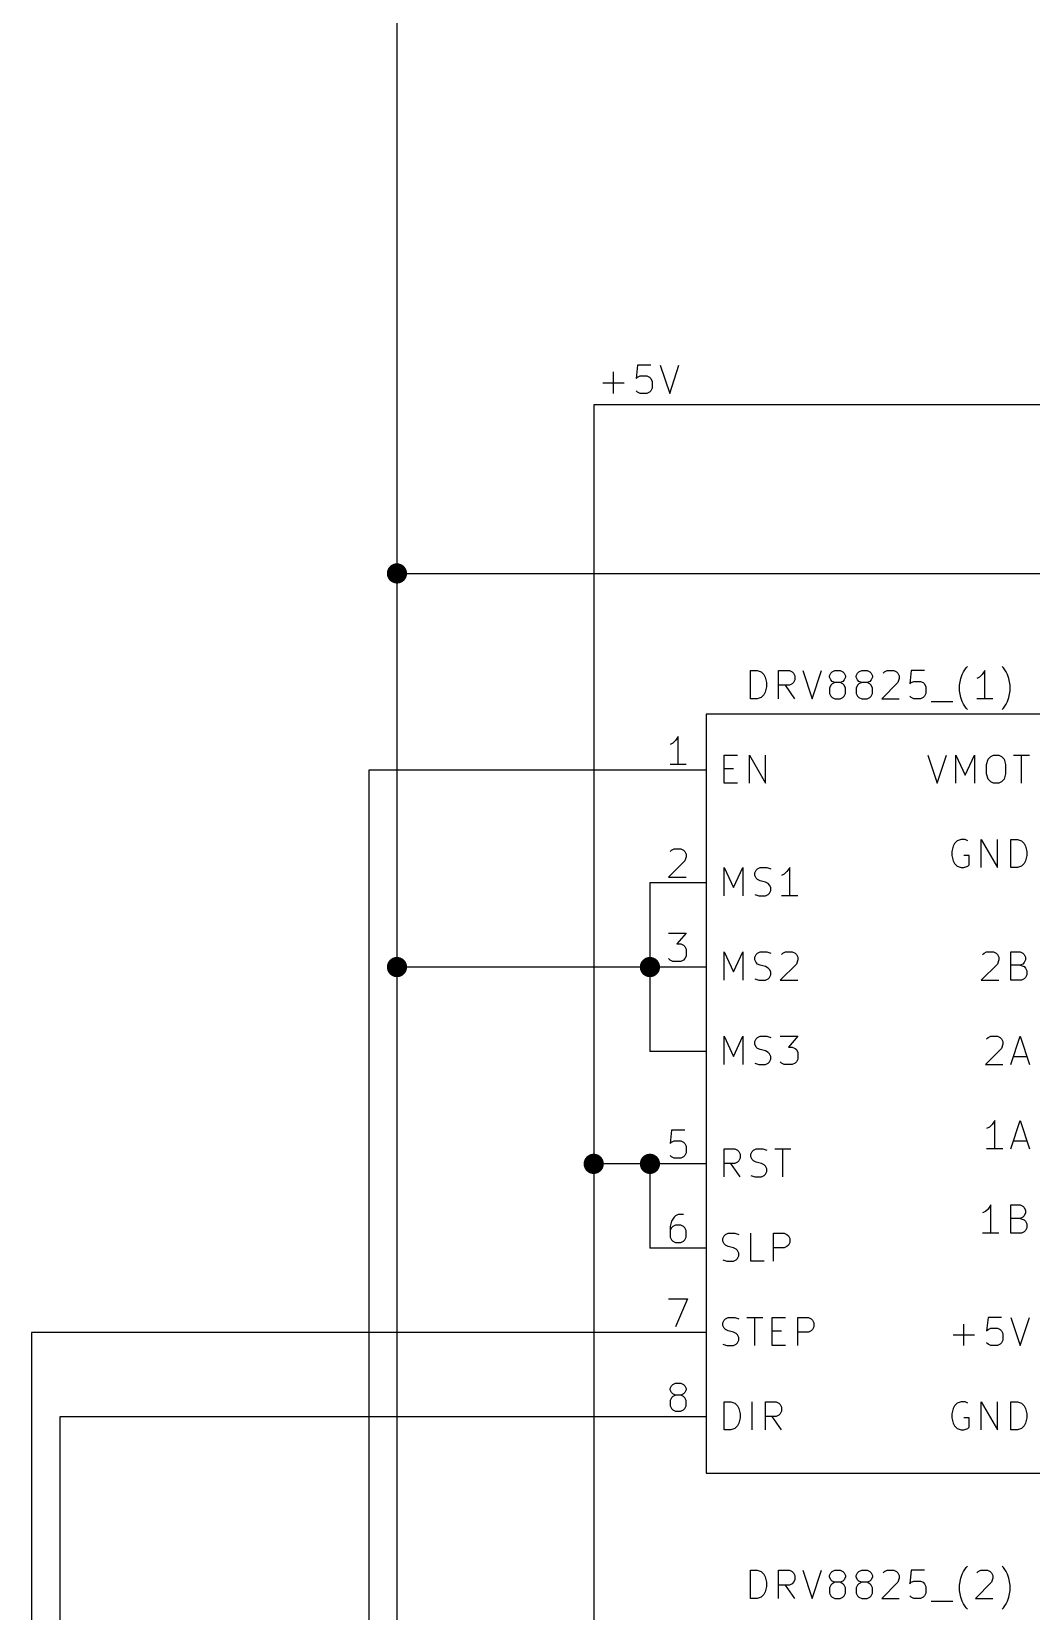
# Model space of a CAD drawing. Extents: x 0.4 to 16.1, y -11.3 to -0.4.
# Drawn here: x 2.6 to 4.379, y -4.646 to -1.836 of the extents above; entities that cross this region are included whole.
import ezdxf

# ---------------------------------------------------------------- set-up
doc = ezdxf.new("R2010")
doc.units = 0
doc.header["$MEASUREMENT"] = 0
for name, color, linetype in [('BLACK', 7, 'CONTINUOUS'), ('CYAN2', 4, 'CONTINUOUS'), ('GRAY1', 251, 'CONTINUOUS'), ('GREEN3', 91, 'CONTINUOUS'), ('LYELLOW', 51, 'CONTINUOUS'), ('ORANGE3', 32, 'CONTINUOUS'), ('RED2', 1, 'CONTINUOUS'), ('RED3', 11, 'CONTINUOUS')]:
    doc.layers.add(name, color=color, linetype=linetype)

msp = doc.modelspace()

# ---------------------------------------------------------------- linework, layer by layer
at = {"layer": 'BLACK', "linetype": 'CONTINUOUS'}
for p, q in [((3.25, -1.7), (3.25, -2.8)), ((3.25, -2.8), (4.4, -2.8)), ((3.25, -2.8), (3.25, -3.5)), ((3.7, -3.35), (3.7, -3.5)), ((3.25, -3.5), (3.25, -5.1)), ((3.7, -3.5), (3.25, -3.5)), ((3.7, -3.5), (3.7, -3.65))]:
    msp.add_line(p, q, dxfattribs=at)
at = {"layer": 'BLACK', "const_width": 0.018}
for points in [[(3.241, -2.8, 1), (3.259, -2.8, 1)], [(3.241, -3.5, 1), (3.259, -3.5, 1)], [(3.691, -3.5, 1), (3.709, -3.5, 1)]]:
    msp.add_lwpolyline(points, format="xyb", close=True, dxfattribs=at)
at = {"layer": 'CYAN2', "linetype": 'CONTINUOUS'}
for p, q in [((3.879, -3.0228), (3.879, -2.9728)), ((3.879, -2.9728), (3.891, -2.9728)), ((3.891, -2.9728), (3.8981, -2.9752)), ((3.8981, -2.9752), (3.9029, -2.9799)), ((3.929, -3.0228), (3.929, -2.9728)), ((3.929, -2.9728), (3.9481, -2.9728)), ((3.9481, -2.9728), (3.9529, -2.9752)), ((3.9529, -2.9752), (3.9552, -2.9776)), ((3.9552, -2.9776), (3.9576, -2.9823)), ((3.9719, -2.9728), (3.9886, -3.0228)), ((3.9886, -3.0228), (4.0052, -2.9728)), ((4.0195, -2.9823), (4.0219, -2.9776)), ((4.0219, -2.9776), (4.0243, -2.9752)), ((4.0243, -2.9752), (4.0291, -2.9728)), ((4.0291, -2.9728), (4.0386, -2.9728)), ((4.0386, -2.9728), (4.0433, -2.9752)), ((4.0433, -2.9752), (4.0457, -2.9776)), ((4.0457, -2.9776), (4.0481, -2.9823)), ((4.0671, -2.9823), (4.0695, -2.9776)), ((4.0695, -2.9776), (4.0719, -2.9752)), ((4.0719, -2.9752), (4.0767, -2.9728)), ((4.0767, -2.9728), (4.0862, -2.9728)), ((4.0862, -2.9728), (4.091, -2.9752)), ((4.091, -2.9752), (4.0933, -2.9776)), ((4.0933, -2.9776), (4.0957, -2.9823)), ((4.1148, -2.9776), (4.1171, -2.9752)), ((4.1171, -2.9752), (4.1219, -2.9728)), ((4.1219, -2.9728), (4.1338, -2.9728)), ((4.1338, -2.9728), (4.1386, -2.9752)), ((4.1386, -2.9752), (4.141, -2.9776)), ((4.141, -2.9776), (4.1433, -2.9823)), ((4.1648, -2.9728), (4.1624, -2.9966)), ((4.1886, -2.9728), (4.1648, -2.9728)), ((4.2552, -2.9799), (4.2576, -2.9752)), ((4.2576, -2.9752), (4.2624, -2.968)), ((4.2624, -2.968), (4.2648, -2.9657)), ((4.2957, -2.9728), (4.291, -2.9799)), ((4.2957, -3.0228), (4.2957, -2.9728)), ((4.329, -2.968), (4.3267, -2.9657)), ((4.3338, -2.9752), (4.329, -2.968)), ((4.3362, -2.9799), (4.3338, -2.9752)), ((3.9029, -2.9799), (3.9052, -2.9847)), ((3.9052, -2.9847), (3.9076, -2.9942)), ((3.9076, -3.0014), (3.9052, -3.0109)), ((3.9076, -2.9942), (3.9076, -3.0014)), ((3.9481, -2.999), (3.929, -2.999)), ((3.9576, -3.0228), (3.941, -2.999)), ((3.9529, -2.9966), (3.9481, -2.999)), ((3.9552, -2.9942), (3.9529, -2.9966)), ((3.9576, -2.9895), (3.9552, -2.9942)), ((3.9576, -2.9823), (3.9576, -2.9895)), ((4.0195, -2.9847), (4.0195, -2.9823)), ((4.0219, -2.9895), (4.0195, -2.9847)), ((4.0219, -2.999), (4.0195, -3.0038)), ((4.0195, -3.0038), (4.0195, -3.0133)), ((4.0243, -2.9919), (4.0219, -2.9895)), ((4.0243, -2.9966), (4.0219, -2.999)), ((4.0291, -2.9942), (4.0243, -2.9919)), ((4.0291, -2.9942), (4.0243, -2.9966)), ((4.0386, -2.9942), (4.0291, -2.9942)), ((4.0433, -2.9919), (4.0386, -2.9942)), ((4.0433, -2.9966), (4.0386, -2.9942)), ((4.0457, -2.9895), (4.0433, -2.9919)), ((4.0457, -2.999), (4.0433, -2.9966)), ((4.0481, -2.9847), (4.0457, -2.9895)), ((4.0481, -3.0038), (4.0457, -2.999)), ((4.0481, -2.9823), (4.0481, -2.9847)), ((4.0481, -3.0133), (4.0481, -3.0038)), ((4.0671, -2.9847), (4.0671, -2.9823)), ((4.0695, -2.9895), (4.0671, -2.9847)), ((4.0695, -2.999), (4.0671, -3.0038)), ((4.0671, -3.0038), (4.0671, -3.0133)), ((4.0719, -2.9919), (4.0695, -2.9895)), ((4.0719, -2.9966), (4.0695, -2.999)), ((4.0767, -2.9942), (4.0719, -2.9919)), ((4.0767, -2.9942), (4.0719, -2.9966)), ((4.0862, -2.9942), (4.0767, -2.9942)), ((4.091, -2.9919), (4.0862, -2.9942)), ((4.091, -2.9966), (4.0862, -2.9942)), ((4.0933, -2.9895), (4.091, -2.9919)), ((4.0933, -2.999), (4.091, -2.9966)), ((4.0957, -2.9847), (4.0933, -2.9895)), ((4.0957, -3.0038), (4.0933, -2.999)), ((4.0957, -2.9823), (4.0957, -2.9847)), ((4.0957, -3.0133), (4.0957, -3.0038)), ((4.141, -2.9942), (4.1124, -3.0228)), ((4.1433, -2.9871), (4.141, -2.9942)), ((4.1433, -2.9823), (4.1433, -2.9871)), ((4.1624, -2.9966), (4.1648, -2.9942)), ((4.1648, -2.9942), (4.1695, -2.9919)), ((4.1695, -2.9919), (4.1814, -2.9919)), ((4.1814, -2.9919), (4.1862, -2.9942)), ((4.1862, -2.9942), (4.1886, -2.9966)), ((4.1886, -2.9966), (4.191, -3.0014)), ((4.191, -3.0014), (4.191, -3.0133)), ((4.2505, -2.999), (4.2529, -2.9871)), ((4.2505, -3.0085), (4.2505, -2.999)), ((4.2529, -2.9871), (4.2552, -2.9799)), ((4.2862, -2.9847), (4.2814, -2.9871)), ((4.291, -2.9799), (4.2862, -2.9847)), ((4.3386, -2.9871), (4.3362, -2.9799)), ((4.3409, -2.999), (4.3386, -2.9871)), ((4.3409, -3.0085), (4.3409, -2.999)), ((3.891, -3.0228), (3.879, -3.0228)), ((3.8981, -3.0204), (3.891, -3.0228)), ((3.9029, -3.0157), (3.8981, -3.0204)), ((3.9052, -3.0109), (3.9029, -3.0157)), ((4.0195, -3.0133), (4.0219, -3.018)), ((4.0219, -3.018), (4.0243, -3.0204)), ((4.0243, -3.0204), (4.0291, -3.0228)), ((4.0291, -3.0228), (4.0386, -3.0228)), ((4.0386, -3.0228), (4.0433, -3.0204)), ((4.0433, -3.0204), (4.0457, -3.018)), ((4.0457, -3.018), (4.0481, -3.0133)), ((4.0671, -3.0133), (4.0695, -3.018)), ((4.0695, -3.018), (4.0719, -3.0204)), ((4.0719, -3.0204), (4.0767, -3.0228)), ((4.0767, -3.0228), (4.0862, -3.0228)), ((4.0862, -3.0228), (4.091, -3.0204)), ((4.091, -3.0204), (4.0933, -3.018)), ((4.0933, -3.018), (4.0957, -3.0133)), ((4.1124, -3.0228), (4.1433, -3.0228)), ((4.1648, -3.0204), (4.1624, -3.018)), ((4.1695, -3.0228), (4.1648, -3.0204)), ((4.1814, -3.0228), (4.1695, -3.0228)), ((4.1862, -3.0204), (4.1814, -3.0228)), ((4.1886, -3.018), (4.1862, -3.0204)), ((4.191, -3.0133), (4.1886, -3.018)), ((4.2005, -3.0276), (4.2386, -3.0276)), ((4.2529, -3.0204), (4.2505, -3.0085)), ((4.2552, -3.0276), (4.2529, -3.0204)), ((4.2576, -3.0323), (4.2552, -3.0276)), ((4.2624, -3.0395), (4.2576, -3.0323)), ((4.31, -3.0228), (4.2814, -3.0228)), ((4.329, -3.0395), (4.3338, -3.0323)), ((4.3338, -3.0323), (4.3362, -3.0276)), ((4.3362, -3.0276), (4.3386, -3.0204)), ((4.3386, -3.0204), (4.3409, -3.0085)), ((4.2648, -3.0419), (4.2624, -3.0395)), ((4.3267, -3.0419), (4.329, -3.0395)), ((3.8319, -3.1731), (3.8319, -3.1231)), ((3.8319, -3.1231), (3.8557, -3.1231)), ((3.8771, -3.1731), (3.8771, -3.1231)), ((3.8771, -3.1231), (3.9057, -3.1731)), ((3.9057, -3.1731), (3.9057, -3.1231)), ((4.1943, -3.1231), (4.2109, -3.1731)), ((4.2109, -3.1731), (4.2276, -3.1231)), ((4.2443, -3.1731), (4.2443, -3.1231)), ((4.2443, -3.1231), (4.261, -3.1588)), ((4.261, -3.1588), (4.2776, -3.1231)), ((4.2776, -3.1231), (4.2776, -3.1731)), ((4.299, -3.1398), (4.3014, -3.1303)), ((4.299, -3.1565), (4.299, -3.1398)), ((4.3014, -3.1303), (4.3062, -3.1255)), ((4.3062, -3.1255), (4.3109, -3.1231)), ((4.3109, -3.1231), (4.3205, -3.1231)), ((4.3205, -3.1231), (4.3252, -3.1255)), ((4.3252, -3.1255), (4.33, -3.1303)), ((4.33, -3.1303), (4.3324, -3.1398)), ((4.3324, -3.1398), (4.3324, -3.1565)), ((4.3467, -3.1231), (4.3752, -3.1231)), ((4.361, -3.1731), (4.361, -3.1231)), ((3.8319, -3.1469), (3.8486, -3.1469)), ((3.8557, -3.1731), (3.8319, -3.1731)), ((4.3014, -3.166), (4.299, -3.1565)), ((4.3062, -3.1708), (4.3014, -3.166)), ((4.3109, -3.1731), (4.3062, -3.1708)), ((4.3205, -3.1731), (4.3109, -3.1731)), ((4.3252, -3.1708), (4.3205, -3.1731)), ((4.33, -3.166), (4.3252, -3.1708)), ((4.3324, -3.1565), (4.33, -3.166)), ((4.2395, -3.285), (4.2371, -3.2946)), ((4.2419, -3.2803), (4.2395, -3.285)), ((4.2467, -3.2755), (4.2419, -3.2803)), ((4.2538, -3.2731), (4.2467, -3.2755)), ((4.2609, -3.2731), (4.2538, -3.2731)), ((4.2657, -3.2755), (4.2609, -3.2731)), ((4.2895, -3.3231), (4.2895, -3.2731)), ((4.2895, -3.2731), (4.3181, -3.3231)), ((4.3181, -3.3231), (4.3181, -3.2731)), ((4.3419, -3.3231), (4.3419, -3.2731)), ((4.3419, -3.2731), (4.3538, -3.2731)), ((4.3538, -3.2731), (4.3609, -3.2755)), ((4.3609, -3.2755), (4.3657, -3.2803)), ((4.3657, -3.2803), (4.3681, -3.285)), ((4.3681, -3.285), (4.3705, -3.2946)), ((4.2371, -3.2946), (4.2371, -3.3017)), ((4.2371, -3.3017), (4.2395, -3.3112)), ((4.2395, -3.3112), (4.2419, -3.316)), ((4.2681, -3.3017), (4.2586, -3.3017)), ((4.2681, -3.3184), (4.2681, -3.3017)), ((4.3681, -3.3112), (4.3657, -3.316)), ((4.3705, -3.3017), (4.3681, -3.3112)), ((4.3705, -3.2946), (4.3705, -3.3017)), ((3.8319, -3.3731), (3.8319, -3.3231)), ((3.8319, -3.3231), (3.8486, -3.3588)), ((3.8486, -3.3588), (3.8652, -3.3231)), ((3.8652, -3.3231), (3.8652, -3.3731)), ((3.8867, -3.3327), (3.889, -3.3279)), ((3.8867, -3.3374), (3.8867, -3.3327)), ((3.889, -3.3422), (3.8867, -3.3374)), ((3.889, -3.3279), (3.8914, -3.3255)), ((3.8914, -3.3446), (3.889, -3.3422)), ((3.8914, -3.3255), (3.8962, -3.3231)), ((3.8962, -3.3231), (3.9081, -3.3231)), ((3.9081, -3.3231), (3.9152, -3.3255)), ((3.939, -3.335), (3.9343, -3.3374)), ((3.9438, -3.3303), (3.939, -3.335)), ((3.9486, -3.3231), (3.9438, -3.3303)), ((3.9486, -3.3731), (3.9486, -3.3231)), ((4.2419, -3.316), (4.2467, -3.3208)), ((4.2467, -3.3208), (4.2538, -3.3231)), ((4.2538, -3.3231), (4.2586, -3.3231)), ((4.2586, -3.3231), (4.2657, -3.3208)), ((4.2657, -3.3208), (4.2681, -3.3184)), ((4.3538, -3.3231), (4.3419, -3.3231)), ((4.3609, -3.3208), (4.3538, -3.3231)), ((4.3657, -3.316), (4.3609, -3.3208)), ((3.8867, -3.3708), (3.8938, -3.3731)), ((3.8962, -3.3469), (3.8914, -3.3446)), ((3.9057, -3.3493), (3.8962, -3.3469)), ((3.9105, -3.3517), (3.9057, -3.3493)), ((3.9057, -3.3731), (3.9105, -3.3708)), ((3.9129, -3.3541), (3.9105, -3.3517)), ((3.9105, -3.3708), (3.9129, -3.3684)), ((3.9152, -3.3588), (3.9129, -3.3541)), ((3.9129, -3.3684), (3.9152, -3.3636)), ((3.9152, -3.3636), (3.9152, -3.3588)), ((3.8938, -3.3731), (3.9057, -3.3731)), ((3.9629, -3.3731), (3.9343, -3.3731)), ((3.8319, -3.5231), (3.8319, -3.4731)), ((3.8319, -3.4731), (3.8486, -3.5088)), ((3.8486, -3.5088), (3.8652, -3.4731)), ((3.8652, -3.4731), (3.8652, -3.5231)), ((3.8867, -3.4827), (3.889, -3.4779)), ((3.8867, -3.4874), (3.8867, -3.4827)), ((3.889, -3.4779), (3.8914, -3.4755)), ((3.8914, -3.4755), (3.8962, -3.4731)), ((3.8962, -3.4731), (3.9081, -3.4731)), ((3.9081, -3.4731), (3.9152, -3.4755)), ((3.9343, -3.4779), (3.9367, -3.4755)), ((3.9367, -3.4755), (3.9414, -3.4731)), ((3.9414, -3.4731), (3.9533, -3.4731)), ((3.9533, -3.4731), (3.9581, -3.4755)), ((3.9581, -3.4755), (3.9605, -3.4779)), ((3.9605, -3.4779), (3.9629, -3.4827)), ((3.9629, -3.4827), (3.9629, -3.4874)), ((4.2919, -3.4779), (4.2943, -3.4755)), ((4.2943, -3.4755), (4.299, -3.4731)), ((4.299, -3.4731), (4.311, -3.4731)), ((4.311, -3.4731), (4.3157, -3.4755)), ((4.3157, -3.4755), (4.3181, -3.4779)), ((4.3181, -3.4779), (4.3205, -3.4827)), ((4.3205, -3.4827), (4.3205, -3.4874)), ((4.3419, -3.5231), (4.3419, -3.4731)), ((4.3419, -3.4731), (4.3586, -3.4731)), ((4.3586, -3.4731), (4.3633, -3.4755)), ((4.3633, -3.4755), (4.3657, -3.4779)), ((4.3657, -3.4779), (4.3681, -3.4827)), ((4.3681, -3.4827), (4.3681, -3.4874)), ((3.889, -3.4922), (3.8867, -3.4874)), ((3.8914, -3.4946), (3.889, -3.4922)), ((3.8962, -3.4969), (3.8914, -3.4946)), ((3.9057, -3.4993), (3.8962, -3.4969)), ((3.9105, -3.5017), (3.9057, -3.4993)), ((3.9129, -3.5041), (3.9105, -3.5017)), ((3.9152, -3.5088), (3.9129, -3.5041)), ((3.9152, -3.5136), (3.9152, -3.5088)), ((3.9605, -3.4946), (3.9319, -3.5231)), ((3.9629, -3.4874), (3.9605, -3.4946)), ((4.3181, -3.4946), (4.2895, -3.5231)), ((4.3205, -3.4874), (4.3181, -3.4946)), ((4.3586, -3.4969), (4.3419, -3.4969)), ((4.3633, -3.4946), (4.3586, -3.4969)), ((4.3586, -3.4969), (4.3657, -3.4993)), ((4.3657, -3.4922), (4.3633, -3.4946)), ((4.3681, -3.4874), (4.3657, -3.4922)), ((4.3657, -3.4993), (4.3681, -3.5017)), ((4.3681, -3.5017), (4.3705, -3.5065)), ((4.3705, -3.5065), (4.3705, -3.5136)), ((3.8867, -3.5208), (3.8938, -3.5231)), ((3.8938, -3.5231), (3.9057, -3.5231)), ((3.9057, -3.5231), (3.9105, -3.5208)), ((3.9105, -3.5208), (3.9129, -3.5184)), ((3.9129, -3.5184), (3.9152, -3.5136)), ((3.9319, -3.5231), (3.9629, -3.5231)), ((4.2895, -3.5231), (4.3205, -3.5231)), ((4.3609, -3.5231), (4.3419, -3.5231)), ((4.3657, -3.5208), (4.3609, -3.5231)), ((4.3681, -3.5184), (4.3657, -3.5208)), ((4.3705, -3.5136), (4.3681, -3.5184)), ((3.8319, -3.6731), (3.8319, -3.6231)), ((3.8319, -3.6231), (3.8486, -3.6588)), ((3.8486, -3.6588), (3.8652, -3.6231)), ((3.8652, -3.6231), (3.8652, -3.6731)), ((3.8914, -3.6255), (3.8962, -3.6231)), ((3.8962, -3.6231), (3.9081, -3.6231)), ((3.9081, -3.6231), (3.9152, -3.6255)), ((3.9319, -3.6231), (3.9629, -3.6231)), ((3.9629, -3.6231), (3.9462, -3.6422)), ((4.3014, -3.6255), (4.3062, -3.6231)), ((4.3062, -3.6231), (4.3181, -3.6231)), ((4.3181, -3.6231), (4.3229, -3.6255)), ((4.3419, -3.6731), (4.3586, -3.6231)), ((4.3586, -3.6231), (4.3752, -3.6731)), ((3.8867, -3.6327), (3.889, -3.6279)), ((3.8867, -3.6374), (3.8867, -3.6327)), ((3.889, -3.6422), (3.8867, -3.6374)), ((3.889, -3.6279), (3.8914, -3.6255)), ((3.8914, -3.6446), (3.889, -3.6422)), ((3.8962, -3.6469), (3.8914, -3.6446)), ((3.9057, -3.6493), (3.8962, -3.6469)), ((3.9105, -3.6517), (3.9057, -3.6493)), ((3.9129, -3.6541), (3.9105, -3.6517)), ((3.9462, -3.6422), (3.9533, -3.6422)), ((3.9533, -3.6422), (3.9581, -3.6446)), ((3.9581, -3.6446), (3.9605, -3.6469)), ((3.9605, -3.6469), (3.9629, -3.6517)), ((3.9629, -3.6517), (3.9629, -3.6636)), ((4.3252, -3.6446), (4.2967, -3.6731)), ((4.299, -3.6279), (4.3014, -3.6255)), ((4.3229, -3.6255), (4.3252, -3.6279)), ((4.3252, -3.6279), (4.3276, -3.6327)), ((4.3276, -3.6374), (4.3252, -3.6446)), ((4.3276, -3.6327), (4.3276, -3.6374)), ((3.8867, -3.6708), (3.8938, -3.6731)), ((3.8938, -3.6731), (3.9057, -3.6731)), ((3.9057, -3.6731), (3.9105, -3.6708)), ((3.9105, -3.6708), (3.9129, -3.6684)), ((3.9152, -3.6588), (3.9129, -3.6541)), ((3.9129, -3.6684), (3.9152, -3.6636)), ((3.9152, -3.6636), (3.9152, -3.6588)), ((3.9343, -3.6708), (3.9319, -3.6684)), ((3.939, -3.6731), (3.9343, -3.6708)), ((3.9533, -3.6731), (3.939, -3.6731)), ((3.9581, -3.6708), (3.9533, -3.6731)), ((3.9605, -3.6684), (3.9581, -3.6708)), ((3.9629, -3.6636), (3.9605, -3.6684)), ((4.2967, -3.6731), (4.3276, -3.6731)), ((4.3467, -3.6588), (4.3705, -3.6588)), ((4.3038, -3.785), (4.299, -3.7874)), ((4.3086, -3.7803), (4.3038, -3.785)), ((4.3133, -3.7731), (4.3086, -3.7803)), ((4.3133, -3.8231), (4.3133, -3.7731)), ((4.3419, -3.8231), (4.3586, -3.7731)), ((4.3586, -3.7731), (4.3752, -3.8231)), ((4.3467, -3.8088), (4.3705, -3.8088)), ((3.8319, -3.8731), (3.8319, -3.8231)), ((3.8319, -3.8231), (3.8509, -3.8231)), ((3.8509, -3.8231), (3.8557, -3.8255)), ((3.8557, -3.8469), (3.8509, -3.8493)), ((3.8557, -3.8255), (3.8581, -3.8279)), ((3.8581, -3.8446), (3.8557, -3.8469)), ((3.8581, -3.8279), (3.8605, -3.8327)), ((3.8605, -3.8398), (3.8581, -3.8446)), ((3.8605, -3.8327), (3.8605, -3.8398)), ((3.8795, -3.8327), (3.8819, -3.8279)), ((3.8795, -3.8374), (3.8795, -3.8327)), ((3.8819, -3.8422), (3.8795, -3.8374)), ((3.8819, -3.8279), (3.8843, -3.8255)), ((3.8843, -3.8446), (3.8819, -3.8422)), ((3.8843, -3.8255), (3.889, -3.8231)), ((3.889, -3.8469), (3.8843, -3.8446)), ((3.889, -3.8231), (3.9009, -3.8231)), ((3.8986, -3.8493), (3.889, -3.8469)), ((3.9009, -3.8231), (3.9081, -3.8255)), ((3.9224, -3.8231), (3.9509, -3.8231)), ((3.9367, -3.8731), (3.9367, -3.8231)), ((4.3276, -3.8231), (4.299, -3.8231)), ((3.8509, -3.8493), (3.8319, -3.8493)), ((3.8605, -3.8731), (3.8438, -3.8493)), ((3.8795, -3.8708), (3.8867, -3.8731)), ((3.8867, -3.8731), (3.8986, -3.8731)), ((3.9033, -3.8517), (3.8986, -3.8493)), ((3.8986, -3.8731), (3.9033, -3.8708)), ((3.9057, -3.8541), (3.9033, -3.8517)), ((3.9033, -3.8708), (3.9057, -3.8684)), ((3.9081, -3.8588), (3.9057, -3.8541)), ((3.9057, -3.8684), (3.9081, -3.8636)), ((3.9081, -3.8636), (3.9081, -3.8588)), ((4.3014, -3.9303), (4.2967, -3.935)), ((4.3062, -3.9231), (4.3014, -3.9303)), ((4.3062, -3.9731), (4.3062, -3.9231)), ((4.3419, -3.9731), (4.3419, -3.9231)), ((4.3419, -3.9231), (4.3586, -3.9231)), ((4.3586, -3.9231), (4.3633, -3.9255)), ((4.3633, -3.9255), (4.3657, -3.9279)), ((4.3657, -3.9279), (4.3681, -3.9327)), ((4.3681, -3.9327), (4.3681, -3.9374)), ((4.2967, -3.935), (4.2919, -3.9374)), ((4.3586, -3.9469), (4.3419, -3.9469)), ((4.3633, -3.9446), (4.3586, -3.9469)), ((4.3586, -3.9469), (4.3657, -3.9493)), ((4.3657, -3.9422), (4.3633, -3.9446)), ((4.3681, -3.9374), (4.3657, -3.9422)), ((4.3657, -3.9493), (4.3681, -3.9517)), ((4.3681, -3.9517), (4.3705, -3.9565)), ((4.3705, -3.9565), (4.3705, -3.9636)), ((3.8295, -3.9827), (3.8319, -3.9779)), ((3.8295, -3.9874), (3.8295, -3.9827)), ((3.8319, -3.9922), (3.8295, -3.9874)), ((3.8319, -3.9779), (3.8343, -3.9755)), ((3.8343, -3.9755), (3.839, -3.9731)), ((3.839, -3.9731), (3.8509, -3.9731)), ((3.8509, -3.9731), (3.8581, -3.9755)), ((3.8795, -4.0231), (3.8795, -3.9731)), ((3.92, -4.0231), (3.92, -3.9731)), ((3.92, -3.9731), (3.939, -3.9731)), ((3.939, -3.9731), (3.9438, -3.9755)), ((3.9438, -3.9755), (3.9462, -3.9779)), ((3.9462, -3.9779), (3.9486, -3.9827)), ((3.9486, -3.9827), (3.9486, -3.9898)), ((4.3205, -3.9731), (4.2919, -3.9731)), ((4.3609, -3.9731), (4.3419, -3.9731)), ((4.3657, -3.9708), (4.3609, -3.9731)), ((4.3681, -3.9684), (4.3657, -3.9708)), ((4.3705, -3.9636), (4.3681, -3.9684)), ((3.8343, -3.9946), (3.8319, -3.9922)), ((3.839, -3.9969), (3.8343, -3.9946)), ((3.8486, -3.9993), (3.839, -3.9969)), ((3.8533, -4.0017), (3.8486, -3.9993)), ((3.8557, -4.0041), (3.8533, -4.0017)), ((3.8581, -4.0088), (3.8557, -4.0041)), ((3.8557, -4.0184), (3.8581, -4.0136)), ((3.8581, -4.0136), (3.8581, -4.0088)), ((3.939, -3.9993), (3.92, -3.9993)), ((3.9438, -3.9969), (3.939, -3.9993)), ((3.9462, -3.9946), (3.9438, -3.9969)), ((3.9486, -3.9898), (3.9462, -3.9946)), ((3.8295, -4.0208), (3.8367, -4.0231)), ((3.8367, -4.0231), (3.8486, -4.0231)), ((3.8486, -4.0231), (3.8533, -4.0208)), ((3.8533, -4.0208), (3.8557, -4.0184)), ((3.9033, -4.0231), (3.8795, -4.0231)), ((3.8295, -4.1327), (3.8319, -4.1279)), ((3.8319, -4.1279), (3.8343, -4.1255)), ((3.8343, -4.1255), (3.839, -4.1231)), ((3.839, -4.1231), (3.8509, -4.1231)), ((3.8509, -4.1231), (3.8581, -4.1255)), ((3.8724, -4.1231), (3.9009, -4.1231)), ((3.8867, -4.1731), (3.8867, -4.1231)), ((3.9176, -4.1731), (3.9176, -4.1231)), ((3.9176, -4.1231), (3.9414, -4.1231)), ((3.9629, -4.1731), (3.9629, -4.1231)), ((3.9629, -4.1231), (3.9819, -4.1231)), ((3.9819, -4.1231), (3.9867, -4.1255)), ((3.9867, -4.1255), (3.989, -4.1279)), ((3.989, -4.1279), (3.9914, -4.1327)), ((4.3014, -4.1231), (4.299, -4.1469)), ((4.3252, -4.1231), (4.3014, -4.1231)), ((4.3419, -4.1231), (4.3586, -4.1731)), ((4.3586, -4.1731), (4.3752, -4.1231)), ((3.8295, -4.1374), (3.8295, -4.1327)), ((3.8319, -4.1422), (3.8295, -4.1374)), ((3.8343, -4.1446), (3.8319, -4.1422)), ((3.839, -4.1469), (3.8343, -4.1446)), ((3.8486, -4.1493), (3.839, -4.1469)), ((3.8533, -4.1517), (3.8486, -4.1493)), ((3.8557, -4.1541), (3.8533, -4.1517)), ((3.8581, -4.1588), (3.8557, -4.1541)), ((3.9176, -4.1469), (3.9343, -4.1469)), ((3.9819, -4.1493), (3.9629, -4.1493)), ((3.9867, -4.1469), (3.9819, -4.1493)), ((3.989, -4.1446), (3.9867, -4.1469)), ((3.9914, -4.1398), (3.989, -4.1446)), ((3.9914, -4.1327), (3.9914, -4.1398)), ((4.2395, -4.1541), (4.2776, -4.1541)), ((4.2586, -4.1731), (4.2586, -4.135)), ((4.299, -4.1469), (4.3014, -4.1446)), ((4.3014, -4.1446), (4.3062, -4.1422)), ((4.3062, -4.1422), (4.3181, -4.1422)), ((4.3181, -4.1422), (4.3229, -4.1446)), ((4.3229, -4.1446), (4.3252, -4.1469)), ((4.3252, -4.1469), (4.3276, -4.1517)), ((4.3276, -4.1517), (4.3276, -4.1636)), ((3.8295, -4.1708), (3.8367, -4.1731)), ((3.8367, -4.1731), (3.8486, -4.1731)), ((3.8486, -4.1731), (3.8533, -4.1708)), ((3.8533, -4.1708), (3.8557, -4.1684)), ((3.8557, -4.1684), (3.8581, -4.1636)), ((3.8581, -4.1636), (3.8581, -4.1588)), ((3.9414, -4.1731), (3.9176, -4.1731)), ((4.3014, -4.1708), (4.299, -4.1684)), ((4.3062, -4.1731), (4.3014, -4.1708)), ((4.3181, -4.1731), (4.3062, -4.1731)), ((4.3229, -4.1708), (4.3181, -4.1731)), ((4.3252, -4.1684), (4.3229, -4.1708)), ((4.3276, -4.1636), (4.3252, -4.1684)), ((3.8319, -4.3231), (3.8319, -4.2731)), ((3.8319, -4.2731), (3.8438, -4.2731)), ((3.8438, -4.2731), (3.8509, -4.2755)), ((3.8509, -4.2755), (3.8557, -4.2803)), ((3.8557, -4.2803), (3.8581, -4.285)), ((3.8581, -4.285), (3.8605, -4.2946)), ((3.8605, -4.2946), (3.8605, -4.3017)), ((3.8819, -4.3231), (3.8819, -4.2731)), ((3.9057, -4.3231), (3.9057, -4.2731)), ((3.9057, -4.2731), (3.9248, -4.2731)), ((3.9248, -4.2731), (3.9295, -4.2755)), ((3.9295, -4.2969), (3.9248, -4.2993)), ((3.9295, -4.2755), (3.9319, -4.2779)), ((3.9319, -4.2946), (3.9295, -4.2969)), ((3.9319, -4.2779), (3.9343, -4.2827)), ((3.9343, -4.2898), (3.9319, -4.2946)), ((3.9343, -4.2827), (3.9343, -4.2898)), ((4.2395, -4.285), (4.2371, -4.2946)), ((4.2371, -4.2946), (4.2371, -4.3017)), ((4.2419, -4.2803), (4.2395, -4.285)), ((4.2467, -4.2755), (4.2419, -4.2803)), ((4.2538, -4.2731), (4.2467, -4.2755)), ((4.2609, -4.2731), (4.2538, -4.2731)), ((4.2657, -4.2755), (4.2609, -4.2731)), ((4.2895, -4.3231), (4.2895, -4.2731)), ((4.2895, -4.2731), (4.3181, -4.3231)), ((4.3181, -4.3231), (4.3181, -4.2731)), ((4.3419, -4.3231), (4.3419, -4.2731)), ((4.3419, -4.2731), (4.3538, -4.2731)), ((4.3538, -4.2731), (4.3609, -4.2755)), ((4.3609, -4.2755), (4.3657, -4.2803)), ((4.3657, -4.2803), (4.3681, -4.285)), ((4.3681, -4.285), (4.3705, -4.2946)), ((4.3705, -4.2946), (4.3705, -4.3017)), ((3.8438, -4.3231), (3.8319, -4.3231)), ((3.8509, -4.3208), (3.8438, -4.3231)), ((3.8557, -4.316), (3.8509, -4.3208)), ((3.8581, -4.3112), (3.8557, -4.316)), ((3.8605, -4.3017), (3.8581, -4.3112)), ((3.9248, -4.2993), (3.9057, -4.2993)), ((3.9343, -4.3231), (3.9176, -4.2993)), ((4.2371, -4.3017), (4.2395, -4.3112)), ((4.2395, -4.3112), (4.2419, -4.316)), ((4.2419, -4.316), (4.2467, -4.3208)), ((4.2467, -4.3208), (4.2538, -4.3231)), ((4.2538, -4.3231), (4.2586, -4.3231)), ((4.2681, -4.3017), (4.2586, -4.3017)), ((4.2586, -4.3231), (4.2657, -4.3208)), ((4.2657, -4.3208), (4.2681, -4.3184)), ((4.2681, -4.3184), (4.2681, -4.3017)), ((4.3538, -4.3231), (4.3419, -4.3231)), ((4.3609, -4.3208), (4.3538, -4.3231)), ((4.3657, -4.316), (4.3609, -4.3208)), ((4.3681, -4.3112), (4.3657, -4.316)), ((4.3705, -4.3017), (4.3681, -4.3112)), ((3.879, -4.6228), (3.879, -4.5728)), ((3.879, -4.5728), (3.891, -4.5728)), ((3.891, -4.5728), (3.8981, -4.5752)), ((3.8981, -4.5752), (3.9029, -4.5799)), ((3.929, -4.6228), (3.929, -4.5728)), ((3.929, -4.5728), (3.9481, -4.5728)), ((3.9481, -4.5728), (3.9529, -4.5752)), ((3.9529, -4.5752), (3.9552, -4.5776)), ((3.9552, -4.5776), (3.9576, -4.5823)), ((3.9719, -4.5728), (3.9886, -4.6228)), ((3.9886, -4.6228), (4.0052, -4.5728)), ((4.0195, -4.5823), (4.0219, -4.5776)), ((4.0219, -4.5776), (4.0243, -4.5752)), ((4.0243, -4.5752), (4.0291, -4.5728)), ((4.0291, -4.5728), (4.0386, -4.5728)), ((4.0386, -4.5728), (4.0433, -4.5752)), ((4.0433, -4.5752), (4.0457, -4.5776)), ((4.0457, -4.5776), (4.0481, -4.5823)), ((4.0671, -4.5823), (4.0695, -4.5776)), ((4.0695, -4.5776), (4.0719, -4.5752)), ((4.0719, -4.5752), (4.0767, -4.5728)), ((4.0767, -4.5728), (4.0862, -4.5728)), ((4.0862, -4.5728), (4.091, -4.5752)), ((4.091, -4.5752), (4.0933, -4.5776)), ((4.0933, -4.5776), (4.0957, -4.5823)), ((4.1148, -4.5776), (4.1171, -4.5752)), ((4.1171, -4.5752), (4.1219, -4.5728)), ((4.1219, -4.5728), (4.1338, -4.5728)), ((4.1338, -4.5728), (4.1386, -4.5752)), ((4.1386, -4.5752), (4.141, -4.5776)), ((4.141, -4.5776), (4.1433, -4.5823)), ((4.1648, -4.5728), (4.1624, -4.5966)), ((4.1886, -4.5728), (4.1648, -4.5728)), ((4.2552, -4.5799), (4.2576, -4.5752)), ((4.2576, -4.5752), (4.2624, -4.568)), ((4.2624, -4.568), (4.2648, -4.5657)), ((4.2814, -4.5776), (4.2838, -4.5752)), ((4.2838, -4.5752), (4.2886, -4.5728)), ((4.2886, -4.5728), (4.3005, -4.5728)), ((4.3005, -4.5728), (4.3052, -4.5752)), ((4.3052, -4.5752), (4.3076, -4.5776)), ((4.3076, -4.5776), (4.31, -4.5823)), ((4.329, -4.568), (4.3267, -4.5657)), ((4.3338, -4.5752), (4.329, -4.568)), ((4.3362, -4.5799), (4.3338, -4.5752)), ((3.9029, -4.5799), (3.9052, -4.5847)), ((3.9052, -4.5847), (3.9076, -4.5942)), ((3.9076, -4.6014), (3.9052, -4.6109)), ((3.9076, -4.5942), (3.9076, -4.6014)), ((3.9481, -4.599), (3.929, -4.599)), ((3.9576, -4.6228), (3.941, -4.599)), ((3.9529, -4.5966), (3.9481, -4.599)), ((3.9552, -4.5942), (3.9529, -4.5966)), ((3.9576, -4.5895), (3.9552, -4.5942)), ((3.9576, -4.5823), (3.9576, -4.5895)), ((4.0195, -4.5847), (4.0195, -4.5823)), ((4.0219, -4.5895), (4.0195, -4.5847)), ((4.0219, -4.599), (4.0195, -4.6038)), ((4.0195, -4.6038), (4.0195, -4.6133)), ((4.0243, -4.5919), (4.0219, -4.5895)), ((4.0243, -4.5966), (4.0219, -4.599)), ((4.0291, -4.5942), (4.0243, -4.5919)), ((4.0291, -4.5942), (4.0243, -4.5966)), ((4.0386, -4.5942), (4.0291, -4.5942)), ((4.0433, -4.5919), (4.0386, -4.5942)), ((4.0433, -4.5966), (4.0386, -4.5942)), ((4.0457, -4.5895), (4.0433, -4.5919)), ((4.0457, -4.599), (4.0433, -4.5966)), ((4.0481, -4.5847), (4.0457, -4.5895)), ((4.0481, -4.6038), (4.0457, -4.599)), ((4.0481, -4.5823), (4.0481, -4.5847)), ((4.0481, -4.6133), (4.0481, -4.6038)), ((4.0671, -4.5847), (4.0671, -4.5823)), ((4.0695, -4.5895), (4.0671, -4.5847)), ((4.0695, -4.599), (4.0671, -4.6038)), ((4.0671, -4.6038), (4.0671, -4.6133)), ((4.0719, -4.5919), (4.0695, -4.5895)), ((4.0719, -4.5966), (4.0695, -4.599)), ((4.0767, -4.5942), (4.0719, -4.5919)), ((4.0767, -4.5942), (4.0719, -4.5966)), ((4.0862, -4.5942), (4.0767, -4.5942)), ((4.091, -4.5919), (4.0862, -4.5942)), ((4.091, -4.5966), (4.0862, -4.5942)), ((4.0933, -4.5895), (4.091, -4.5919)), ((4.0933, -4.599), (4.091, -4.5966)), ((4.0957, -4.5847), (4.0933, -4.5895)), ((4.0957, -4.6038), (4.0933, -4.599)), ((4.0957, -4.5823), (4.0957, -4.5847)), ((4.0957, -4.6133), (4.0957, -4.6038)), ((4.141, -4.5942), (4.1124, -4.6228)), ((4.1433, -4.5871), (4.141, -4.5942)), ((4.1433, -4.5823), (4.1433, -4.5871)), ((4.1624, -4.5966), (4.1648, -4.5942)), ((4.1648, -4.5942), (4.1695, -4.5919)), ((4.1695, -4.5919), (4.1814, -4.5919)), ((4.1814, -4.5919), (4.1862, -4.5942)), ((4.1862, -4.5942), (4.1886, -4.5966)), ((4.1886, -4.5966), (4.191, -4.6014)), ((4.191, -4.6014), (4.191, -4.6133)), ((4.2505, -4.599), (4.2529, -4.5871)), ((4.2505, -4.6085), (4.2505, -4.599)), ((4.2529, -4.5871), (4.2552, -4.5799)), ((4.3076, -4.5942), (4.279, -4.6228)), ((4.31, -4.5871), (4.3076, -4.5942)), ((4.31, -4.5823), (4.31, -4.5871)), ((4.3386, -4.5871), (4.3362, -4.5799)), ((4.3409, -4.599), (4.3386, -4.5871)), ((4.3409, -4.6085), (4.3409, -4.599)), ((3.891, -4.6228), (3.879, -4.6228)), ((3.8981, -4.6204), (3.891, -4.6228)), ((3.9029, -4.6157), (3.8981, -4.6204)), ((3.9052, -4.6109), (3.9029, -4.6157)), ((4.0195, -4.6133), (4.0219, -4.618)), ((4.0219, -4.618), (4.0243, -4.6204)), ((4.0243, -4.6204), (4.0291, -4.6228)), ((4.0291, -4.6228), (4.0386, -4.6228)), ((4.0386, -4.6228), (4.0433, -4.6204)), ((4.0433, -4.6204), (4.0457, -4.618)), ((4.0457, -4.618), (4.0481, -4.6133)), ((4.0671, -4.6133), (4.0695, -4.618)), ((4.0695, -4.618), (4.0719, -4.6204)), ((4.0719, -4.6204), (4.0767, -4.6228)), ((4.0767, -4.6228), (4.0862, -4.6228)), ((4.0862, -4.6228), (4.091, -4.6204)), ((4.091, -4.6204), (4.0933, -4.618)), ((4.0933, -4.618), (4.0957, -4.6133)), ((4.1124, -4.6228), (4.1433, -4.6228)), ((4.1648, -4.6204), (4.1624, -4.618)), ((4.1695, -4.6228), (4.1648, -4.6204)), ((4.1814, -4.6228), (4.1695, -4.6228)), ((4.1862, -4.6204), (4.1814, -4.6228)), ((4.1886, -4.618), (4.1862, -4.6204)), ((4.191, -4.6133), (4.1886, -4.618)), ((4.2005, -4.6276), (4.2386, -4.6276)), ((4.2529, -4.6204), (4.2505, -4.6085)), ((4.2552, -4.6276), (4.2529, -4.6204)), ((4.2576, -4.6323), (4.2552, -4.6276)), ((4.2624, -4.6395), (4.2576, -4.6323)), ((4.279, -4.6228), (4.31, -4.6228)), ((4.329, -4.6395), (4.3338, -4.6323)), ((4.3338, -4.6323), (4.3362, -4.6276)), ((4.3362, -4.6276), (4.3386, -4.6204)), ((4.3386, -4.6204), (4.3409, -4.6085)), ((4.2648, -4.6419), (4.2624, -4.6395)), ((4.3267, -4.6419), (4.329, -4.6395))]:
    msp.add_line(p, q, dxfattribs=at)
at = {"layer": 'GRAY1', "linetype": 'CONTINUOUS'}
for p, q in [((3.6351, -2.4798), (3.6351, -2.4417)), ((3.6779, -2.4298), (3.6755, -2.4536)), ((3.7017, -2.4298), (3.6779, -2.4298)), ((3.7184, -2.4298), (3.7351, -2.4798)), ((3.7351, -2.4798), (3.7517, -2.4298)), ((3.616, -2.4608), (3.6541, -2.4608)), ((3.6755, -2.4536), (3.6779, -2.4512)), ((3.6779, -2.4512), (3.6827, -2.4488)), ((3.6827, -2.4488), (3.6946, -2.4488)), ((3.6946, -2.4488), (3.6993, -2.4512)), ((3.6993, -2.4512), (3.7017, -2.4536)), ((3.7017, -2.4536), (3.7041, -2.4584)), ((3.7041, -2.4703), (3.7017, -2.475)), ((3.7041, -2.4584), (3.7041, -2.4703)), ((3.6779, -2.4774), (3.6755, -2.475)), ((3.6827, -2.4798), (3.6779, -2.4774)), ((3.6946, -2.4798), (3.6827, -2.4798)), ((3.6993, -2.4774), (3.6946, -2.4798)), ((3.7017, -2.475), (3.6993, -2.4774))]:
    msp.add_line(p, q, dxfattribs=at)
at = {"layer": 'GREEN3', "linetype": 'CONTINUOUS'}
for p, q in [((3.2, -3.15), (3.2, -4.75)), ((3.7, -3.15), (3.2, -3.15)), ((2.6, -4.15), (2.6, -10.3)), ((3.7, -4.15), (2.6, -4.15)), ((2.65, -4.3), (2.65, -10.3)), ((3.7, -4.3), (2.65, -4.3))]:
    msp.add_line(p, q, dxfattribs=at)
at = {"layer": 'LYELLOW', "linetype": 'CONTINUOUS'}
for p, q in [((3.8, -3.05), (3.8, -4.4)), ((4.4, -3.05), (3.8, -3.05)), ((3.8, -4.4), (4.4, -4.4))]:
    msp.add_line(p, q, dxfattribs=at)
at = {"layer": 'ORANGE3', "linetype": 'CONTINUOUS'}
for p, q in [((4.65, -2.5), (3.6, -2.5)), ((3.6, -2.5), (3.6, -3.85)), ((3.6, -3.85), (3.6, -5.45)), ((3.7, -3.85), (3.6, -3.85)), ((3.7, -3.85), (3.7, -4))]:
    msp.add_line(p, q, dxfattribs=at)
at = {"layer": 'ORANGE3', "const_width": 0.018}
for points in [[(3.591, -3.85, 1), (3.609, -3.85, 1)], [(3.691, -3.85, 1), (3.709, -3.85, 1)]]:
    msp.add_lwpolyline(points, format="xyb", close=True, dxfattribs=at)
at = {"layer": 'RED2', "linetype": 'CONTINUOUS'}
for p, q in [((3.8, -3.05), (3.8, -4.4)), ((4.4, -3.05), (3.8, -3.05)), ((3.8, -3.15), (3.7, -3.15)), ((3.8, -3.35), (3.7, -3.35)), ((3.8, -3.5), (3.7, -3.5)), ((3.8, -3.65), (3.7, -3.65)), ((3.8, -3.85), (3.7, -3.85)), ((3.8, -4), (3.7, -4)), ((3.8, -4.15), (3.7, -4.15)), ((3.8, -4.3), (3.7, -4.3)), ((3.8, -4.4), (4.4, -4.4))]:
    msp.add_line(p, q, dxfattribs=at)
at = {"layer": 'RED3', "linetype": 'CONTINUOUS'}
for p, q in [((3.75, -3.0899), (3.7452, -3.097)), ((3.75, -3.1399), (3.75, -3.0899)), ((3.7405, -3.1018), (3.7357, -3.1042)), ((3.7452, -3.097), (3.7405, -3.1018)), ((3.7643, -3.1399), (3.7357, -3.1399)), ((3.7619, -3.3113), (3.7333, -3.3399)), ((3.7357, -3.2946), (3.7381, -3.2923)), ((3.7381, -3.2923), (3.7429, -3.2899)), ((3.7429, -3.2899), (3.7548, -3.2899)), ((3.7548, -3.2899), (3.7595, -3.2923)), ((3.7595, -3.2923), (3.7619, -3.2946)), ((3.7619, -3.2946), (3.7643, -3.2994)), ((3.7643, -3.3042), (3.7619, -3.3113)), ((3.7643, -3.2994), (3.7643, -3.3042)), ((3.7333, -3.3399), (3.7643, -3.3399)), ((3.7333, -3.4399), (3.7643, -3.4399)), ((3.7643, -3.4399), (3.7476, -3.4589)), ((3.7476, -3.4589), (3.7548, -3.4589)), ((3.7548, -3.4589), (3.7595, -3.4613)), ((3.7595, -3.4613), (3.7619, -3.4637)), ((3.7619, -3.4637), (3.7643, -3.4684)), ((3.7643, -3.4804), (3.7619, -3.4851)), ((3.7643, -3.4684), (3.7643, -3.4804)), ((3.7357, -3.4875), (3.7333, -3.4851)), ((3.7405, -3.4899), (3.7357, -3.4875)), ((3.7548, -3.4899), (3.7405, -3.4899)), ((3.7595, -3.4875), (3.7548, -3.4899)), ((3.7619, -3.4851), (3.7595, -3.4875)), ((3.7381, -3.7899), (3.7357, -3.8137)), ((3.7619, -3.7899), (3.7381, -3.7899)), ((3.7357, -3.8137), (3.7381, -3.8113)), ((3.7381, -3.8113), (3.7429, -3.8089)), ((3.7429, -3.8089), (3.7548, -3.8089)), ((3.7548, -3.8089), (3.7595, -3.8113)), ((3.7595, -3.8113), (3.7619, -3.8137)), ((3.7619, -3.8137), (3.7643, -3.8184)), ((3.7643, -3.8184), (3.7643, -3.8304)), ((3.7381, -3.8375), (3.7357, -3.8351)), ((3.7429, -3.8399), (3.7381, -3.8375)), ((3.7548, -3.8399), (3.7429, -3.8399)), ((3.7595, -3.8375), (3.7548, -3.8399)), ((3.7619, -3.8351), (3.7595, -3.8375)), ((3.7643, -3.8304), (3.7619, -3.8351)), ((3.7381, -3.9518), (3.7357, -3.9613)), ((3.7357, -3.9613), (3.7357, -3.9804)), ((3.7429, -3.9446), (3.7381, -3.9518)), ((3.7405, -3.9613), (3.7381, -3.9637)), ((3.7452, -3.9589), (3.7405, -3.9613)), ((3.7452, -3.9423), (3.7429, -3.9446)), ((3.75, -3.9399), (3.7452, -3.9423)), ((3.7548, -3.9589), (3.7452, -3.9589)), ((3.7595, -3.9399), (3.75, -3.9399)), ((3.7595, -3.9613), (3.7548, -3.9589)), ((3.7619, -3.9637), (3.7595, -3.9613)), ((3.7381, -3.9637), (3.7357, -3.9684)), ((3.7357, -3.9804), (3.7381, -3.9851)), ((3.7381, -3.9851), (3.7405, -3.9875)), ((3.7405, -3.9875), (3.7452, -3.9899)), ((3.7548, -3.9899), (3.7595, -3.9875)), ((3.7595, -3.9875), (3.7619, -3.9851)), ((3.7643, -3.9684), (3.7619, -3.9637)), ((3.7619, -3.9851), (3.7643, -3.9804)), ((3.7643, -3.9804), (3.7643, -3.9684)), ((3.7452, -3.9899), (3.7548, -3.9899)), ((3.7333, -4.0899), (3.7667, -4.0899)), ((3.7667, -4.0899), (3.7452, -4.1399)), ((3.7381, -4.2446), (3.7405, -4.2423)), ((3.7405, -4.2423), (3.7452, -4.2399)), ((3.7452, -4.2399), (3.7548, -4.2399)), ((3.7548, -4.2399), (3.7595, -4.2423)), ((3.7595, -4.2423), (3.7619, -4.2446)), ((3.7357, -4.2494), (3.7381, -4.2446)), ((3.7357, -4.2518), (3.7357, -4.2494)), ((3.7381, -4.2565), (3.7357, -4.2518)), ((3.7381, -4.2661), (3.7357, -4.2708)), ((3.7405, -4.2589), (3.7381, -4.2565)), ((3.7405, -4.2637), (3.7381, -4.2661)), ((3.7452, -4.2613), (3.7405, -4.2589)), ((3.7452, -4.2613), (3.7405, -4.2637)), ((3.7548, -4.2613), (3.7452, -4.2613)), ((3.7595, -4.2589), (3.7548, -4.2613)), ((3.7595, -4.2637), (3.7548, -4.2613)), ((3.7619, -4.2565), (3.7595, -4.2589)), ((3.7619, -4.2661), (3.7595, -4.2637)), ((3.7619, -4.2446), (3.7643, -4.2494)), ((3.7643, -4.2518), (3.7619, -4.2565)), ((3.7643, -4.2708), (3.7619, -4.2661)), ((3.7643, -4.2494), (3.7643, -4.2518)), ((3.7357, -4.2708), (3.7357, -4.2804)), ((3.7357, -4.2804), (3.7381, -4.2851)), ((3.7381, -4.2851), (3.7405, -4.2875)), ((3.7405, -4.2875), (3.7452, -4.2899)), ((3.7452, -4.2899), (3.7548, -4.2899)), ((3.7548, -4.2899), (3.7595, -4.2875)), ((3.7595, -4.2875), (3.7619, -4.2851)), ((3.7619, -4.2851), (3.7643, -4.2804)), ((3.7643, -4.2804), (3.7643, -4.2708))]:
    msp.add_line(p, q, dxfattribs=at)

doc.saveas('drawing.dxf')
